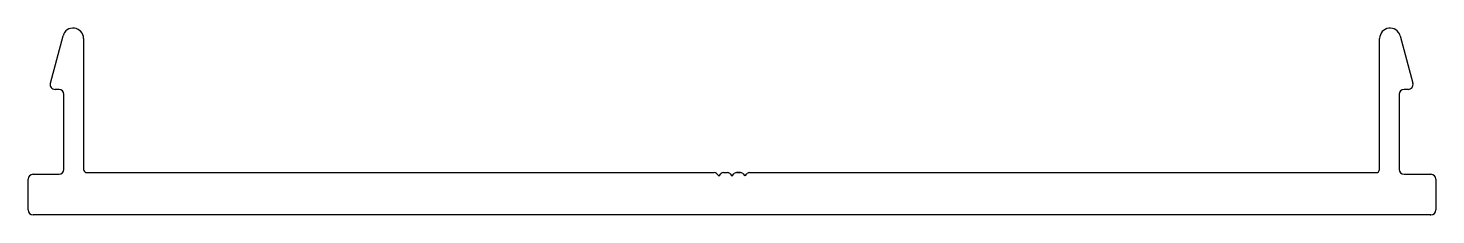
# Model space of a CAD drawing. Header units: inches. Extents: x -51 to 57, y 0 to 14.
import ezdxf

# ---------------------------------------------------------------- set-up
doc = ezdxf.new("R2010")
doc.units = ezdxf.units.IN
doc.header["$MEASUREMENT"] = 0
doc.layers.add('1', color=7, linetype='Continuous')

msp = doc.modelspace()

# ---------------------------------------------------------------- linework, layer by layer
at = {"layer": '1', "color": 7, "linetype": 'Continuous'}
for p, q in [((-49.1, 10.17), (-48.13, 13.81)), ((-46.56, 13.6), (-46.56, 3.54)), ((52.85, 3.54), (52.85, 13.6)), ((54.42, 13.81), (55.39, 10.17)), ((-48.44, 9.69), (-48.74, 9.69)), ((-48.06, 3.54), (-48.06, 9.31)), ((54.35, 9.31), (54.35, 3.54)), ((55.03, 9.69), (54.73, 9.69)), ((-46.31, 3.29), (-46.24, 3.29)), ((-46.24, 3.29), (-19.06, 3.29)), ((-19.06, 3.29), (-17.54, 3.29)), ((-17.54, 3.29), (1.82, 3.29)), ((2.53, 3.29), (2.82, 3.29)), ((3.53, 3.29), (3.82, 3.29)), ((3.82, 3.29), (3.53, 3.29)), ((3.53, 3.29), (3.82, 3.29)), ((3.82, 3.29), (3.53, 3.29)), ((3.53, 3.29), (3.82, 3.29)), ((4.53, 3.29), (26.43, 3.29)), ((26.43, 3.29), (52.59, 3.29)), ((-50.81, 0.42), (-50.81, 2.78)), ((-50.43, 3.16), (-50.36, 3.16)), ((-50.36, 3.16), (-48.44, 3.16)), ((2, 3.22), (2.17, 3.04)), ((2.18, 3.04), (2.35, 3.22)), ((3, 3.22), (3.17, 3.04)), ((3.18, 3.04), (3.35, 3.22)), ((4, 3.22), (4.17, 3.04)), ((4.18, 3.04), (4.35, 3.22)), ((54.73, 3.16), (54.79, 3.16)), ((54.79, 3.16), (56.72, 3.16)), ((56.72, 3.16), (56.78, 3.16)), ((57.16, 2.78), (57.16, 0.42)), ((-50.36, 0.04), (-50.43, 0.04)), ((56.78, 0.04), (-50.36, 0.04)), ((56.72, 0.04), (56.78, 0.04))]:
    msp.add_line(p, q, dxfattribs=at)
for centre, radius, start, end in [((-47.36, 13.6), 0.8, 360, 165), ((53.65, 13.6), 0.8, 15, 180), ((-48.74, 10.07), 0.381, 165, 270), ((55.03, 10.07), 0.381, 270, 15), ((-48.44, 9.31), 0.381, 0, 90), ((54.73, 9.31), 0.381, 90, 180), ((-48.44, 3.54), 0.381, 270, 0), ((-46.31, 3.54), 0.25, 180, 270), ((1.82, 3.04), 0.25, 45, 90), ((2.53, 3.04), 0.25, 90, 135), ((2.82, 3.04), 0.25, 45, 90), ((3.53, 3.04), 0.25, 90, 135), ((3.82, 3.04), 0.25, 45, 90), ((4.53, 3.04), 0.25, 90, 135), ((52.59, 3.54), 0.254, 270, 360), ((54.73, 3.54), 0.381, 180, 270), ((-50.43, 2.78), 0.381, 90, 180), ((2.18, 3.05), 0.008, 225, 315), ((3.18, 3.05), 0.008, 225, 315), ((4.18, 3.05), 0.008, 225, 315), ((56.78, 2.78), 0.381, 360, 90), ((-50.43, 0.42), 0.381, 180, 270), ((56.78, 0.42), 0.381, 270, 360)]:
    msp.add_arc(centre, radius, start, end, dxfattribs=at)

doc.saveas('drawing.dxf')
